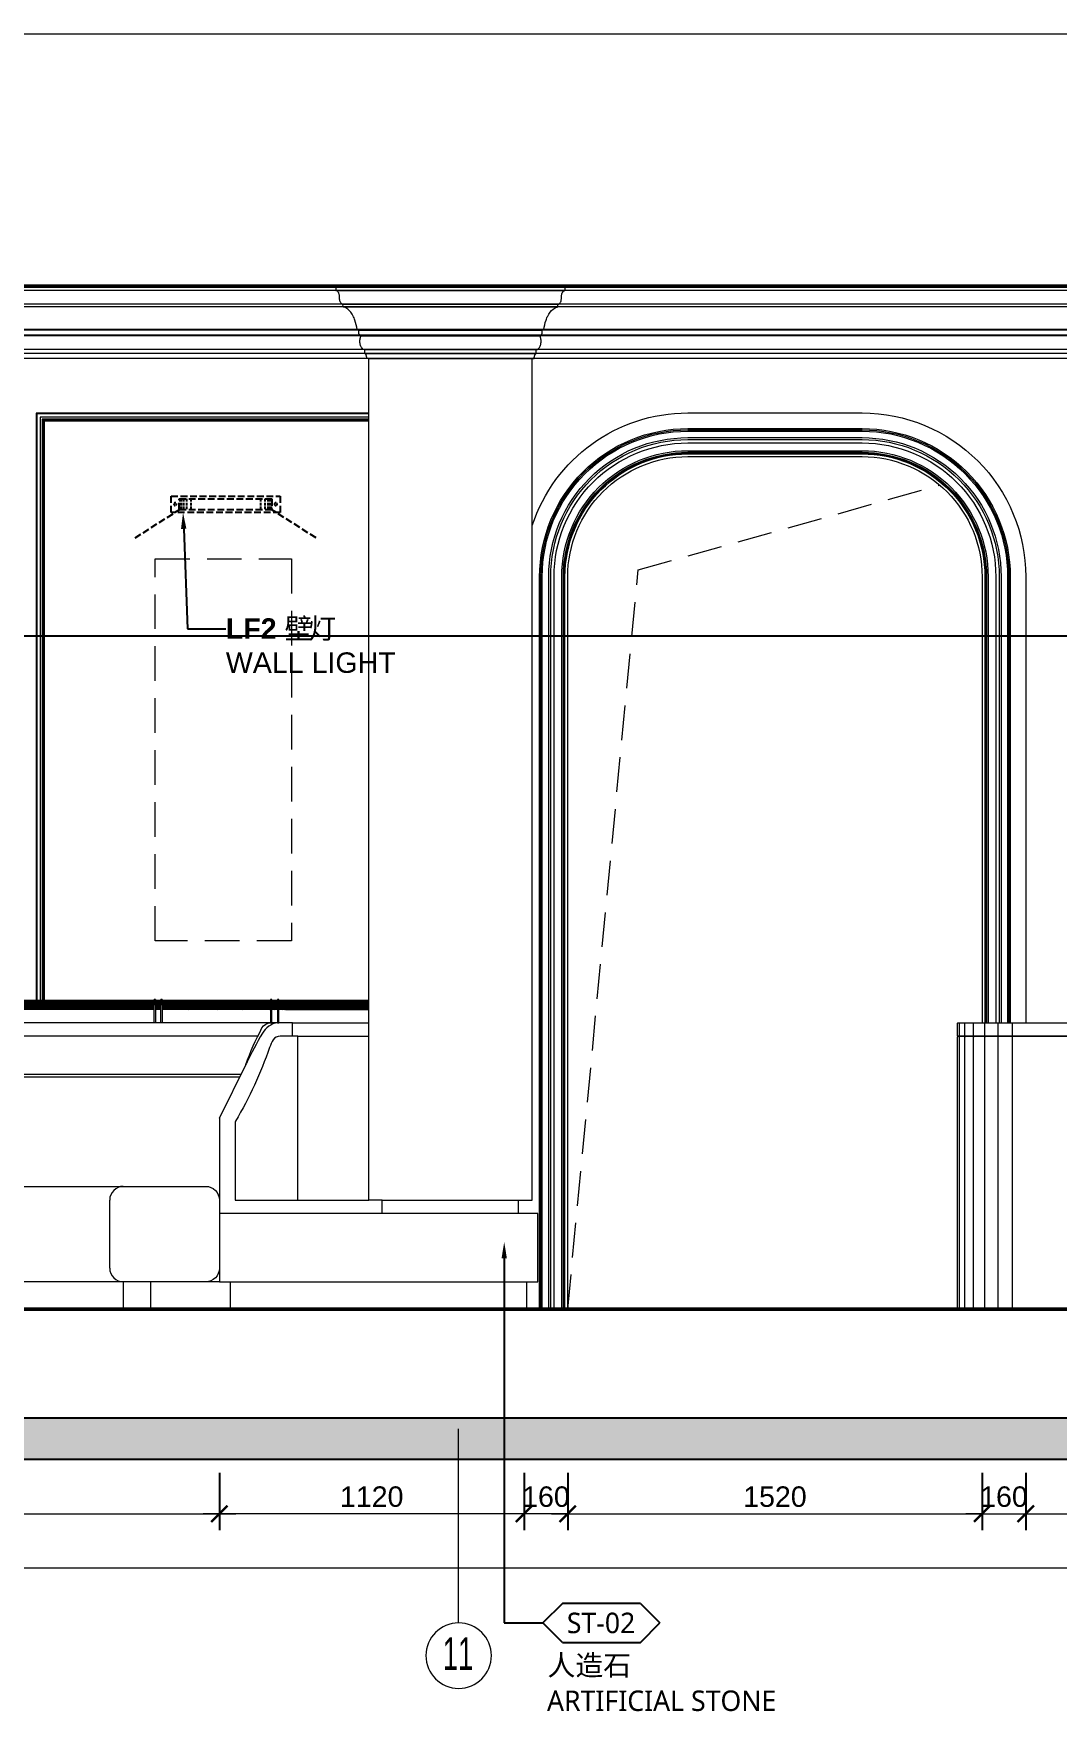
# Model space of a CAD drawing. Header units: millimetres. Extents: x 6321 to 120763, y -355 to 15211.
# Drawn here: x 112154 to 115909, y -225 to 5946 of the extents above; entities that cross this region are included whole.
import ezdxf
from ezdxf import colors
from ezdxf.entities.mleader import LeaderData, LeaderLine
from ezdxf.enums import TextEntityAlignment as Align
from ezdxf.math import Vec2, Vec3
from ezdxf.xclip import XClip

# ---------------------------------------------------------------- set-up
doc = ezdxf.new("R2010")
doc.units = ezdxf.units.MM
doc.header["$XCLIPFRAME"] = 0
doc.set_wipeout_variables(frame=1)
for name, pattern in [('_ACM-G-HIDDEN', [4.7625, 3.175, -1.5875]), ('DASH', [0.35, 0.25, -0.1]), ('DASHED', [19.05, 12.7, -6.35]), ('DOT', [6.35, 0, -6.35]), ('HIDDEN2', [0.1875, 0.125, -0.0625])]:
    doc.linetypes.add(name, pattern=pattern)
for name, color, linetype in [('0 @ 30 (1)', 7, 'Continuous'), ('I-PL-LIGHT', 1, 'HIDDEN2'), ('WALL', 7, 'Continuous'), ('WALL TYPE$0$G-ANNO-NOTE-CH', 7, 'Continuous')]:
    doc.layers.add(name, color=color, linetype=linetype)
for name, color, linetype, lineweight in [('_ACM-A-ANNO-DIMS', 2, 'Continuous', 13), ('_ACM-A-ANNO-DIMS @ 30 (2)', 2, 'Continuous', 13), ('_ACM-A-DETL-THIN', 2, 'Continuous', 9), ('_ACM-A-ELVE-HIDD', 1, '_ACM-G-HIDDEN', 13), ('_ACM-A-ELVE-THIK', 5, 'Continuous', 50)]:
    doc.layers.add(name, color=color, linetype=linetype, lineweight=lineweight)
doc.styles.add('_ACM-G-NOTES', font='arial.ttf')
doc.styles.add('Arial', font='ARIALUNI.ttf')
doc.styles.add('Arial_1', font='arial.ttf', dxfattribs={"height": 75})
doc.styles.add('WALL TYPE$0$Aecom Chinese', font='Microsoft YaHei.ttf')
doc.dimstyles.new('Aec-Arch-M-注释性', dxfattribs={"dimscale": 2, "dimtxt": 2.5, "dimasz": 2, "dimexe": 2, "dimexo": 2, "dimgap": 0.8, "dimtad": 1, "dimdec": 0, "dimrnd": 5, "dimzin": 3, "dimdsep": 46, "dimtxsty": 'Arial', "dimblk": 'WALL TYPE$0$_ArchTick', "dimcen": 2.5, "dimdle": 2, "dimclrd": 256, "dimclrt": 256, "dimazin": 2, "dimtfac": 0.75, "dimtdec": 0, "dimtix": 1, "dimtmove": 2, "dimatfit": 2, "dimfxl": 5, "dimfxlon": 1, "dimtolj": 1, "dimtzin": 0, "dimlwd": -1, "dimarcsym": 0})

# ---------------------------------------------------------------- blocks, each defined once
blk = doc.blocks.new('*U131')
at = {"layer": '_ACM-A-DETL-THIN'}
for points in [[(0, 3284.6), (1390, 3284.6), (1390, 460), (0, 460)], [(30, 3254.6), (1360, 3254.6), (1360, 490), (30, 490)]]:
    blk.add_lwpolyline(points, close=True, dxfattribs=at)
at = {"layer": '_ACM-A-DETL-THIN', "color": 8}
for points in [[(2.7, 3282), (1387.3, 3282), (1387.3, 462.7), (2.7, 462.7)], [(3.3, 3281.3), (1386.7, 3281.3), (1386.7, 463.3), (3.3, 463.3)], [(14.7, 3270), (1375.3, 3270), (1375.3, 474.7), (14.7, 474.7)], [(15.3, 3269.3), (1374.7, 3269.3), (1374.7, 475.3), (15.3, 475.3)], [(22.7, 3262), (1367.3, 3262), (1367.3, 482.7), (22.7, 482.7)], [(23.3, 3261.3), (1366.7, 3261.3), (1366.7, 483.3), (23.3, 483.3)], [(26.7, 3258), (1363.3, 3258), (1363.3, 486.7), (26.7, 486.7)]]:
    blk.add_lwpolyline(points, close=True, dxfattribs=at)
blk = doc.blocks.new('*U132')
h = blk.add_hatch(color=250)
h.dxf.hatch_style = 1
h.paths.add_polyline_path([(-17621.6, -50), (-17621.6, 100), (-37561.6, 100), (-37561.6, -50)])
blk.add_lwpolyline([(-17621.6, -50), (-17621.6, 100), (-37561.6, 100), (-37561.6, -50)], close=True)
blk = doc.blocks.new('K_1208064946')
at = {"layer": '_ACM-A-DETL-THIN'}
for points in [[(-32.5, 0), (39.5, 0)], [(39.5, -30), (-32.5, -30)]]:
    blk.add_lwpolyline(points, dxfattribs=at)
blk.add_arc((-32.5, -15), 15, 90, 270, dxfattribs=at)
blk.add_ellipse((39.5, -15), major_axis=(0, 15), ratio=0.535508, dxfattribs=at)
blk = doc.blocks.new('K_1208065106')
at = {"color": 250}
for p, q in [((3460, 0), (-3460, 0)), ((-3396, -15), (-3475, -15)), ((-3396, -15), (-3475, -15)), ((-3395.8, -11.1), (-3474.5, -11.1)), ((-3395.8, -18.9), (-3474.5, -18.9)), ((-3395, -7.5), (-3473, -7.5)), ((-3395, -22.5), (-3473, -22.5)), ((-3393.7, -4.4), (-3470.6, -4.4)), ((-3393.7, -25.6), (-3470.6, -25.6)), ((-3392, -2), (-3467.5, -2)), ((-3392, -28), (-3467.5, -28)), ((-3390.1, -0.5), (-3463.9, -0.5)), ((-3390.1, -29.5), (-3463.9, -29.5)), ((3460, -30), (-3460, -30)), ((3385.9, -0.5), (-3385.9, -0.5)), ((3385.9, -29.5), (-3385.9, -29.5)), ((3384, -2), (-3384, -2)), ((3384, -28), (-3384, -28)), ((3382.3, -4.4), (-3382.3, -4.4)), ((3382.3, -25.6), (-3382.3, -25.6)), ((3381, -7.5), (-3381, -7.5)), ((3381, -22.5), (-3381, -22.5)), ((3380.2, -11.1), (-3380.2, -11.1)), ((3380.2, -18.9), (-3380.2, -18.9)), ((3380, -15), (-3380, -15)), ((3380, -15), (-3380, -15)), ((3463.9, -0.5), (3390.1, -0.5)), ((3463.9, -29.5), (3390.1, -29.5)), ((3467.5, -2), (3392, -2)), ((3467.5, -28), (3392, -28)), ((3470.6, -4.4), (3393.7, -4.4)), ((3470.6, -25.6), (3393.7, -25.6)), ((3473, -7.5), (3395, -7.5)), ((3473, -22.5), (3395, -22.5)), ((3474.5, -11.1), (3395.8, -11.1)), ((3474.5, -18.9), (3395.8, -18.9)), ((3475, -15), (3396, -15)), ((3475, -15), (3396, -15))]:
    blk.add_line(p, q, dxfattribs=at)
blk = doc.blocks.new('*U137')
at = {"color": 250}
for p, q in [((0, 5), (0, 0)), ((5.2, 5), (5.2, 0)), ((10, 5), (10, 0)), ((14.1, 5), (14.1, 0)), ((17.3, 5), (17.3, 0)), ((19.3, 5), (19.3, 0)), ((20, 5), (20, 0))]:
    blk.add_line(p, q, dxfattribs=at)
blk = doc.blocks.new('K_1208061873')
at = {"color": 8, "linetype": 'DOT', "ltscale": 1000}
blk.add_wipeout([(-2.5, -40), (2.5, -40), (2.5, -125), (-2.5, -125)], dxfattribs=at)
blk.add_lwpolyline([(-2.5, -40), (2.5, -40), (2.5, -125), (-2.5, -125)], close=True)
at = {"layer": '_ACM-A-DETL-THIN', "xscale": -1, "rotation": 270}
blk.add_blockref('*U137', (-2.5, -60), dxfattribs=at)
blk = doc.blocks.new('K_1208061974')
blk.add_blockref('K_1208061873', (-2.5, 125))
blk.add_blockref('K_1208061873', (-27.5, 125))
blk = doc.blocks.new('海龙_1211083971')
at = {"layer": '_ACM-A-DETL-THIN'}
for points in [[(-633.9, 0), (-633.9, -16.2)], [(206.1, 0), (206.1, -16.2)], [(-607.9, -76.1), (-608.1, -66.9)], [(180.2, -76.1), (180.4, -66.9)], [(-548.3, -161.5), (-549.6, -159.2), (-556.1, -159.2)], [(120.6, -161.5), (121.9, -159.2), (128.3, -159.2)], [(-527.6, -246.9), (-527.6, -233.1)], [(99.8, -246.9), (99.8, -233.1)], [(-463.9, -3400), (-463.9, -3350), (-513.9, -3350), (-513.9, -265.4), (-521.1, -265.4)], [(86.1, -265.4), (-513.9, -265.4)], [(36.1, -3400), (36.1, -3350), (86.1, -3350), (86.1, -265.4), (93.3, -265.4)], [(-493.9, -3750), (-493.9, -3650), (-533.9, -3650), (-533.9, -3400), (633.9, -3400), (633.9, -3650), (593.9, -3650), (593.9, -3750)]]:
    blk.add_lwpolyline(points, dxfattribs=at)
at = {"layer": '_ACM-A-DETL-THIN', "color": 8}
for points in [[(206.1, -16.2), (-633.9, -16.2)], [(180.4, -66.9), (-608.1, -66.9)], [(180.2, -76.1), (-607.9, -76.1)], [(121.9, -159.2), (-549.6, -159.2)], [(120.6, -161.5), (-548.3, -161.5)], [(115.4, -180), (-543.1, -180)], [(114.1, -182.3), (-541.8, -182.3)], [(99.8, -233.1), (-527.6, -233.1)], [(99.8, -246.9), (-527.6, -246.9)], [(36.1, -3350), (-463.9, -3350)], [(593.9, -3650), (-493.9, -3650)]]:
    blk.add_lwpolyline(points, dxfattribs=at)
at = {"layer": '_ACM-A-DETL-THIN'}
for points in [[(-541.8, -182.3), (-543.1, -180, 3.820271)], [(114.1, -182.3), (115.4, -180, -3.820271)]]:
    blk.add_lwpolyline(points, format="xyb", dxfattribs=at)
for points in [[(-620.7, -43.8), (-620.7, -42), (-620.7, -40.1), (-621.1, -34.7), (-621.8, -31.2), (-622.7, -27.9), (-623.9, -24.9), (-625.4, -22.3), (-627.9, -19.1), (-629.8, -17.6), (-631.8, -16.6), (-632.8, -16.3), (-633.9, -16.2)], [(-608.1, -66.9), (-609.1, -66.8), (-611.1, -66.2), (-613.8, -64.3), (-615.9, -61.8), (-618.3, -57.3), (-620.1, -50.9), (-620.6, -47.4), (-620.7, -43.8)], [(180.4, -66.9), (181.4, -66.8), (183.3, -66.2), (186, -64.3), (188.1, -61.8), (190.6, -57.3), (192.4, -50.9), (192.8, -47.4), (193, -43.8)], [(193, -43.8), (192.9, -42), (192.9, -40.1), (193.4, -34.7), (194, -31.2), (195, -27.9), (196.2, -24.9), (197.7, -22.3), (200.2, -19.1), (202.1, -17.6), (204.1, -16.6), (205.1, -16.3), (206.1, -16.2)], [(-556.1, -159.2), (-564.3, -124.6), (-570.9, -109.8), (-590.9, -84.5), (-597.6, -80.1), (-607.9, -76.1)], [(128.3, -159.2), (136.6, -124.6), (143.2, -109.8), (163.2, -84.5), (169.8, -80.1), (180.2, -76.1)], [(-543.1, -180), (-543.9, -180.2), (-544.6, -180.2), (-545.3, -180), (-546, -179.7), (-546.7, -179.2), (-547.4, -178.6), (-548.6, -176.9), (-549.5, -174.8), (-550, -172.4), (-550.3, -169.8), (-550.1, -167.2), (-549.9, -165.9), (-549.3, -163.5), (-548.3, -161.5)], [(-527.6, -233.1), (-529.5, -233.1), (-531.4, -232.8), (-535.2, -231), (-538.6, -227.8), (-540.1, -225.7), (-542.8, -220.6), (-543.8, -217.7), (-544.7, -214.6), (-545.3, -211.4), (-545.8, -208.1), (-546, -204.6), (-545.9, -197.7), (-545.5, -194.3), (-544.8, -191.1), (-544, -188), (-543, -185), (-541.8, -182.3)], [(99.8, -233.1), (101.8, -233.1), (103.7, -232.8), (107.4, -231), (110.8, -227.8), (112.4, -225.7), (115, -220.6), (116.1, -217.7), (116.9, -214.6), (117.6, -211.4), (118.1, -208.1), (118.3, -204.6), (118.1, -197.7), (117.7, -194.3), (117.1, -191.1), (116.3, -188), (115.3, -185), (114.1, -182.3)], [(115.4, -180), (116.1, -180.2), (116.9, -180.2), (117.6, -180), (118.3, -179.7), (119, -179.2), (119.7, -178.6), (120.8, -176.9), (121.7, -174.8), (122.3, -172.4), (122.5, -169.8), (122.4, -167.2), (122.2, -165.9), (121.5, -163.5), (120.6, -161.5)], [(-521.1, -265.4), (-521.7, -258.8), (-522.3, -255.9), (-523.5, -252.7), (-525.5, -249.2), (-527.6, -246.9)], [(93.3, -265.4), (93.9, -258.8), (94.6, -255.9), (95.8, -252.7), (97.7, -249.2), (99.8, -246.9)]]:
    blk.add_spline(points, degree=3, dxfattribs=at)
blk = doc.blocks.new('海龙_1211084433')
at = {"color": 250}
for p, q in [((3402.5, -2622), (3700, -2622)), ((3402.5, -2648), (3700, -2648)), ((3405.6, -2624.4), (3700, -2624.4)), ((3405.6, -2645.6), (3700, -2645.6)), ((3408, -2627.5), (3700, -2627.5)), ((3408, -2642.5), (3700, -2642.5)), ((3409.5, -2631.1), (3700, -2631.1)), ((3409.5, -2638.9), (3700, -2638.9)), ((3410, -2635), (3700, -2635)), ((3410, -2635), (3700, -2635))]:
    blk.add_line(p, q, dxfattribs=at)
at = {"color": 8}
for points in [[(-3323, -2620), (3323, -2620)], [(3323, -2650), (-3323, -2650)]]:
    blk.add_lwpolyline(points, dxfattribs=at)
at = {"color": 250}
for centre in [(3038.9, -2635), (3145, -2635), (3145, -2635), (3236.1, -2635), (3236.1, -2635)]:
    blk.add_arc(centre, 15, 270, 90, dxfattribs=at)
at = {"color": 8}
for centre in [(3335.8, -2635), (3335.8, -2635), (3355, -2635), (3355, -2635), (3371.6, -2635), (3371.6, -2635), (3384.3, -2635), (3384.3, -2635), (3392.3, -2635), (3392.3, -2635)]:
    blk.add_arc(centre, 15, 270, 90, dxfattribs=at)
at = {"layer": '_ACM-A-DETL-THIN', "color": 8}
blk.add_line((2750, -3600), (2750, -3350), dxfattribs=at)
for points in [[(3420, -2700), (3700, -2700)], [(3293, -2750), (-3293, -2750)], [(3440, -2750), (3700, -2750)], [(3231.5, -2890.3), (-3231.5, -2890.3)], [(3226.6, -2900.3), (-3226.6, -2900.3)], [(3440, -3350), (3700, -3350)], [(2800, -3650), (2800, -3750)], [(2900, -3650), (2900, -3750)]]:
    blk.add_lwpolyline(points, dxfattribs=at)
at = {"layer": '_ACM-A-DETL-THIN'}
blk.add_lwpolyline([(3440, -3350), (3440, -2750), (3374.8, -2750, 0.248711), (3350.1, -2762.4, 0.04893), (3336.6, -2791.5, -0.048269), (3211.9, -3060.7, 0.116267), (3210.5, -3066.7), (3210.5, -3350)], format="xyb", close=True, dxfattribs=at)
blk.add_lwpolyline([(3249.8, -2853.5, -0.037063), (3308.6, -2719.4)], format="xyb", dxfattribs=at)
for points in [[(3152.3, -3050), (3251.8, -2849.5)], [(3152.3, -3050), (3152.3, -3400)], [(3152.3, -3650), (-3152.3, -3650)]]:
    blk.add_lwpolyline(points, dxfattribs=at)
at = {"layer": '_ACM-A-DETL-THIN', "color": 8}
blk.add_lwpolyline([(3102.3, -3650), (1500, -3650, -0.414214), (1450, -3600), (1450, -3350, -0.414214), (1500, -3300), (3102.3, -3300, -0.414214), (3152.3, -3350), (3152.3, -3600, -0.414214)], format="xyb", close=True, dxfattribs=at)
for centre, start, end in [((2800, -3350), 90, 180), ((2800, -3600), 180, 270)]:
    blk.add_arc(centre, 50, start, end, dxfattribs=at)
at = {"xscale": -1}
for name, p in [('海龙_1211083971', (3786.1, 0)), ('K_1208064946', (3362.5, -2620)), ('K_1208064946', (3362.5, -2620))]:
    blk.add_blockref(name, p, dxfattribs=at)
blk.add_blockref('K_1208065106', (65, -2620))
at = {"layer": '_ACM-A-DETL-THIN'}
blk.add_blockref('K_1208061974', (2942.9, -2700), dxfattribs=at)
for points in [[(2942.9, -2620), (2942.9, -2650)], [(3340.3, -2700), (-3340.3, -2700)]]:
    blk.add_lwpolyline(points, dxfattribs=at)
at = {"layer": '_ACM-A-DETL-THIN', "xscale": -1}
blk.add_blockref('K_1208061974', (3340.3, -2700), dxfattribs=at)
at = {"color": 8}
for p, q in [((3700, -2620), (3395, -2620)), ((3395, -2650), (3700, -2650))]:
    blk.add_line(p, q, dxfattribs=at)
at = {"color": 250}
for p, q in [((3398.9, -2620.5), (3700, -2620.5)), ((3398.9, -2649.5), (3700, -2649.5))]:
    blk.add_line(p, q, dxfattribs=at)
at = {"layer": '_ACM-A-DETL-THIN'}
for points in [[(3365.8, -2700, 0.225725), (3310.1, -2738.8, 0.02601), (3251.8, -2849.5, -245.414715)], [(3308.6, -2719.4, -0.235745), (3340.3, -2700, -0.465448)]]:
    blk.add_lwpolyline(points, format="xyb", dxfattribs=at)
blk.add_lwpolyline([(3420, -2750), (3420, -2700), (3340.3, -2700)], dxfattribs=at)
blk = doc.blocks.new('海龙工具_镜前灯')
at = {"color": 8, "linetype": 'DASH', "ltscale": 40}
for p, q in [((-167, 143.5), (-167, 103.5)), ((-162.2, 143.5), (-162.2, 103.5)), ((-154.5, 143.5), (-154.5, 103.5)), ((-143.4, 143.5), (-143.4, 103.5)), ((-127.5, 143.5), (-127.5, 103.5)), ((127.8, 143.5), (127.8, 103.5)), ((143.8, 143.5), (143.8, 103.5)), ((154.9, 143.5), (154.9, 103.5)), ((162.6, 143.5), (162.6, 103.5)), ((167.4, 143.5), (167.4, 103.5))]:
    blk.add_line(p, q, dxfattribs=at)
at = {"color": 8, "linetype": 'DASH', "ltscale": 100}
for p, q in [((-331.6, 0.4), (-169.8, 103.5)), ((332, 0.4), (170.2, 103.5))]:
    blk.add_line(p, q, dxfattribs=at)
at = {"linetype": 'DASH', "ltscale": 100}
blk.add_lwpolyline([(-199.8, 93.5), (200.2, 93.5), (200.2, 153.5), (-199.8, 153.5)], close=True, dxfattribs=at)
at = {"color": 8, "linetype": 'DASH', "ltscale": 100}
blk.add_lwpolyline([(-169.8, 103.5), (170.2, 103.5), (170.2, 143.5), (-169.8, 143.5)], close=True, dxfattribs=at)
at = {"color": 8, "linetype": 'DASH', "ltscale": 31.415927}
for centre in [(-184.2, 123.9), (184.6, 123.9)]:
    blk.add_circle(centre, 5, dxfattribs=at)
blk = doc.blocks.new('WALL TYPE$0$_ArchTick')
at = {"color": 0, "linetype": 'ByBlock', "const_width": 0.15}
blk.add_lwpolyline([(-0.5, -0.5), (0.5, 0.5)], dxfattribs=at)
blk = doc.blocks.new('*D255')
at = {"layer": '_ACM-A-ANNO-DIMS', "color": 0, "lineweight": -2, "transparency": 16777216}
for p, q in [((106530.9, 670.7), (106530.9, 460.7)), ((112835.5, 670.7), (112835.5, 460.7))]:
    blk.add_line(p, q, dxfattribs=at)
at = {"layer": '_ACM-A-ANNO-DIMS', "transparency": 16777216}
blk.add_line((106470.9, 520.7), (112895.5, 520.7), dxfattribs=at)
at = {"layer": 'Defpoints', "color": 0, "transparency": 16777216}
for p in [(106530.9, 1530.7), (112835.5, 1530.7), (112835.5, 520.7)]:
    blk.add_point(p, dxfattribs=at)
at = {"layer": '_ACM-A-ANNO-DIMS', "transparency": 16777216, "xscale": 60, "yscale": 60, "zscale": 60, "rotation": 180}
blk.add_blockref('WALL TYPE$0$_ArchTick', (106530.9, 520.7), dxfattribs=at)
at = {"layer": '_ACM-A-ANNO-DIMS', "transparency": 16777216, "xscale": 60, "yscale": 60, "zscale": 60}
blk.add_blockref('WALL TYPE$0$_ArchTick', (112835.5, 520.7), dxfattribs=at)
at = {"layer": '_ACM-A-ANNO-DIMS', "transparency": 16777216, "insert": (109683.2, 583), "char_height": 75, "attachment_point": 5, "style": 'Arial'}
blk.add_mtext('\\A1;6305', dxfattribs=at)
blk = doc.blocks.new('*D256')
at = {"layer": '_ACM-A-ANNO-DIMS', "color": 0, "lineweight": -2, "transparency": 16777216}
for p, q in [((115633.2, 670.7), (115633.2, 460.7)), ((115793.2, 670.7), (115793.2, 460.7))]:
    blk.add_line(p, q, dxfattribs=at)
at = {"layer": '_ACM-A-ANNO-DIMS', "transparency": 16777216}
for p, q in [((115633.2, 520.7), (115573.2, 520.7)), ((115633.2, 520.7), (115793.2, 520.7)), ((115793.2, 520.7), (115853.2, 520.7))]:
    blk.add_line(p, q, dxfattribs=at)
at = {"layer": 'Defpoints', "color": 0, "transparency": 16777216}
for p in [(115633.2, 1530.7), (115793.2, 1530.7), (115793.2, 520.7)]:
    blk.add_point(p, dxfattribs=at)
at = {"layer": '_ACM-A-ANNO-DIMS', "transparency": 16777216, "xscale": 60, "yscale": 60, "zscale": 60}
blk.add_blockref('WALL TYPE$0$_ArchTick', (115633.2, 520.7), dxfattribs=at)
at = {"layer": '_ACM-A-ANNO-DIMS', "transparency": 16777216, "xscale": 60, "yscale": 60, "zscale": 60, "rotation": 180}
blk.add_blockref('WALL TYPE$0$_ArchTick', (115793.2, 520.7), dxfattribs=at)
at = {"layer": '_ACM-A-ANNO-DIMS', "transparency": 16777216, "insert": (115713.2, 583), "char_height": 75, "attachment_point": 5, "style": 'Arial'}
blk.add_mtext('\\A1;160', dxfattribs=at)
blk = doc.blocks.new('*D257')
at = {"layer": '_ACM-A-ANNO-DIMS', "color": 0, "lineweight": -2, "transparency": 16777216}
for p, q in [((114113.2, 670.7), (114113.2, 460.7)), ((115633.2, 670.7), (115633.2, 460.7))]:
    blk.add_line(p, q, dxfattribs=at)
at = {"layer": '_ACM-A-ANNO-DIMS', "transparency": 16777216}
blk.add_line((114053.2, 520.7), (115693.2, 520.7), dxfattribs=at)
at = {"layer": 'Defpoints', "color": 0, "transparency": 16777216}
for p in [(114113.2, 1530.7), (115633.2, 1530.7), (115633.2, 520.7)]:
    blk.add_point(p, dxfattribs=at)
at = {"layer": '_ACM-A-ANNO-DIMS', "transparency": 16777216, "xscale": 60, "yscale": 60, "zscale": 60, "rotation": 180}
blk.add_blockref('WALL TYPE$0$_ArchTick', (114113.2, 520.7), dxfattribs=at)
at = {"layer": '_ACM-A-ANNO-DIMS', "transparency": 16777216, "xscale": 60, "yscale": 60, "zscale": 60}
blk.add_blockref('WALL TYPE$0$_ArchTick', (115633.2, 520.7), dxfattribs=at)
at = {"layer": '_ACM-A-ANNO-DIMS', "transparency": 16777216, "insert": (114873.2, 583), "char_height": 75, "attachment_point": 5, "style": 'Arial'}
blk.add_mtext('\\A1;1520', dxfattribs=at)
blk = doc.blocks.new('*D258')
at = {"layer": '_ACM-A-ANNO-DIMS', "color": 0, "lineweight": -2, "transparency": 16777216}
for p, q in [((113953.2, 670.7), (113953.2, 460.7)), ((114113.2, 670.7), (114113.2, 460.7))]:
    blk.add_line(p, q, dxfattribs=at)
at = {"layer": '_ACM-A-ANNO-DIMS', "transparency": 16777216}
for p, q in [((113953.2, 520.7), (113893.2, 520.7)), ((114113.2, 520.7), (113953.2, 520.7)), ((114113.2, 520.7), (114173.2, 520.7))]:
    blk.add_line(p, q, dxfattribs=at)
at = {"layer": 'Defpoints', "color": 0, "transparency": 16777216}
for p in [(113953.2, 1530.7), (114113.2, 1530.7), (113953.2, 520.7)]:
    blk.add_point(p, dxfattribs=at)
at = {"layer": '_ACM-A-ANNO-DIMS', "transparency": 16777216, "xscale": 60, "yscale": 60, "zscale": 60}
blk.add_blockref('WALL TYPE$0$_ArchTick', (113953.2, 520.7), dxfattribs=at)
at = {"layer": '_ACM-A-ANNO-DIMS', "transparency": 16777216, "xscale": 60, "yscale": 60, "zscale": 60, "rotation": 180}
blk.add_blockref('WALL TYPE$0$_ArchTick', (114113.2, 520.7), dxfattribs=at)
at = {"layer": '_ACM-A-ANNO-DIMS', "transparency": 16777216, "insert": (114033.2, 583), "char_height": 75, "attachment_point": 5, "style": 'Arial'}
blk.add_mtext('\\A1;160', dxfattribs=at)
blk = doc.blocks.new('*D259')
at = {"layer": '_ACM-A-ANNO-DIMS', "color": 0, "lineweight": -2, "transparency": 16777216}
for p, q in [((112835.5, 670.7), (112835.5, 460.7)), ((113953.2, 670.7), (113953.2, 460.7))]:
    blk.add_line(p, q, dxfattribs=at)
at = {"layer": '_ACM-A-ANNO-DIMS', "transparency": 16777216}
blk.add_line((114013.2, 520.7), (112775.5, 520.7), dxfattribs=at)
at = {"layer": 'Defpoints', "color": 0, "transparency": 16777216}
for p in [(112835.5, 1530.7), (113953.2, 1530.7), (112835.5, 520.7)]:
    blk.add_point(p, dxfattribs=at)
at = {"layer": '_ACM-A-ANNO-DIMS', "transparency": 16777216, "xscale": 60, "yscale": 60, "zscale": 60, "rotation": 180}
blk.add_blockref('WALL TYPE$0$_ArchTick', (112835.5, 520.7), dxfattribs=at)
at = {"layer": '_ACM-A-ANNO-DIMS', "transparency": 16777216, "xscale": 60, "yscale": 60, "zscale": 60}
blk.add_blockref('WALL TYPE$0$_ArchTick', (113953.2, 520.7), dxfattribs=at)
at = {"layer": '_ACM-A-ANNO-DIMS', "transparency": 16777216, "insert": (113394.3, 583), "char_height": 75, "attachment_point": 5, "style": 'Arial'}
blk.add_mtext('\\A1;1120', dxfattribs=at)
blk = doc.blocks.new('*D260')
at = {"layer": '_ACM-A-ANNO-DIMS', "color": 0, "lineweight": -2, "transparency": 16777216}
for p, q in [((115793.2, 670.7), (115793.2, 460.7)), ((116593.2, 670.7), (116593.2, 460.7))]:
    blk.add_line(p, q, dxfattribs=at)
at = {"layer": '_ACM-A-ANNO-DIMS', "transparency": 16777216}
blk.add_line((115733.2, 520.7), (116653.2, 520.7), dxfattribs=at)
at = {"layer": 'Defpoints', "color": 0, "transparency": 16777216}
for p in [(115793.2, 1530.7), (116593.2, 1530.7), (116593.2, 520.7)]:
    blk.add_point(p, dxfattribs=at)
at = {"layer": '_ACM-A-ANNO-DIMS', "transparency": 16777216, "xscale": 60, "yscale": 60, "zscale": 60, "rotation": 180}
blk.add_blockref('WALL TYPE$0$_ArchTick', (115793.2, 520.7), dxfattribs=at)
at = {"layer": '_ACM-A-ANNO-DIMS', "transparency": 16777216, "xscale": 60, "yscale": 60, "zscale": 60}
blk.add_blockref('WALL TYPE$0$_ArchTick', (116593.2, 520.7), dxfattribs=at)
at = {"layer": '_ACM-A-ANNO-DIMS', "transparency": 16777216, "insert": (116193.2, 583), "char_height": 75, "attachment_point": 5, "style": 'Arial'}
blk.add_mtext('\\A1;800', dxfattribs=at)
blk = doc.blocks.new('*D264')
at = {"layer": '_ACM-A-ANNO-DIMS', "color": 0, "lineweight": -2, "transparency": 16777216}
for p, q in [((101013.2, 470.7), (101013.2, 260.7)), ((120163.2, 470.7), (120163.2, 260.7))]:
    blk.add_line(p, q, dxfattribs=at)
at = {"layer": '_ACM-A-ANNO-DIMS', "transparency": 16777216}
blk.add_line((120223.2, 320.7), (100953.2, 320.7), dxfattribs=at)
at = {"layer": 'Defpoints', "color": 0, "transparency": 16777216}
for p in [(101013.2, 1530.7), (120163.2, 1530.7), (101013.2, 320.7)]:
    blk.add_point(p, dxfattribs=at)
at = {"layer": '_ACM-A-ANNO-DIMS', "transparency": 16777216, "xscale": 60, "yscale": 60, "zscale": 60, "rotation": 180}
blk.add_blockref('WALL TYPE$0$_ArchTick', (101013.2, 320.7), dxfattribs=at)
at = {"layer": '_ACM-A-ANNO-DIMS', "transparency": 16777216, "xscale": 60, "yscale": 60, "zscale": 60}
blk.add_blockref('WALL TYPE$0$_ArchTick', (120163.2, 320.7), dxfattribs=at)
at = {"layer": '_ACM-A-ANNO-DIMS', "transparency": 16777216, "insert": (110588.2, 383), "char_height": 75, "attachment_point": 5, "style": 'Arial'}
blk.add_mtext('\\A1;19150', dxfattribs=at)
blk = doc.blocks.new('*U92')
for points in [[(0, 4), (0, 10), (0, 18), (0, 26), (0, 27.72)], [(0, 4), (0, 10)]]:
    blk.add_lwpolyline(points)
blk.add_circle((0, 0), 4)
at = {"style": '_ACM-G-NOTES'}
blk.add_attdef('A', text='', height=4, dxfattribs=at).set_placement((-1.79, -1.75), (1.94, -1.75), align=Align.FIT)
blk = doc.blocks.new('*U129')
blk.add_line((0.65, 0), (103.7, 0))
blk = doc.blocks.new('WHA12202707')
at = {"transparency": 16777216}
for p, q in [((2.38, 2.38), (0, 0)), ((11.91, 2.38), (2.38, 2.38)), ((11.91, 2.38), (14.29, 0)), ((2.38, -2.38), (0, 0)), ((11.91, -2.38), (14.29, 0)), ((2.38, -2.38), (11.91, -2.38))]:
    blk.add_line(p, q, dxfattribs=at)
at = {"transparency": 16777216, "style": 'WALL TYPE$0$Aecom Chinese'}
blk.add_attdef('英文2', (0.49, -14.58), '', height=2.5, dxfattribs=at)
at = {"layer": 'WALL TYPE$0$G-ANNO-NOTE-CH', "transparency": 16777216, "style": 'WALL TYPE$0$Aecom Chinese'}
blk.add_attdef('编号', text='', height=2.5, dxfattribs=at).set_placement((7.1, 0), align=Align.MIDDLE)
for tag, p in [('中文', (0.54, -5.18)), ('英文', (0.49, -9.51))]:
    blk.add_attdef(tag, text='', height=2.5, dxfattribs=at).set_placement(p, align=Align.MIDDLE_LEFT)

msp = doc.modelspace()

# ---------------------------------------------------------------- linework, layer by layer
at = {"layer": '_ACM-A-DETL-THIN', "color": 8}
for points in [[(118123.2, 5004.6), (101333.2, 5004.6)], [(118149.1, 4944.6), (101307.3, 4944.6)], [(118148.9, 4953.8), (101307.5, 4953.8)], [(118215.2, 4838.4), (101241.1, 4838.4)], [(118211.7, 4840.7), (101242.4, 4840.7)], [(118208.8, 4859.2), (101247.6, 4859.2)], [(118201, 4861.5), (101248.9, 4861.5)], [(118226.9, 4787.7), (101226.9, 4787.7)], [(118229.5, 4773.8), (101226.9, 4773.8)], [(115743.2, 2320.7), (115743.2, 1270.7)]]:
    msp.add_lwpolyline(points, dxfattribs=at)
at = {"layer": '_ACM-A-DETL-THIN'}
msp.add_lwpolyline([(118236, 4755.4), (101213.2, 4755.4)], dxfattribs=at)
at = {"layer": '_ACM-A-DETL-THIN', "color": 8}
for points in [[(114010.2, 1270.7), (114010.2, 3955.4, -0.414214), (114553.2, 4498.4), (115193.2, 4498.4, -0.414214), (115736.2, 3955.4), (115736.2, 2320.7)], [(114015, 1270.7), (114015, 3955.4, -0.414214), (114553.2, 4493.6), (115193.2, 4493.6, -0.414214), (115731.4, 3955.4), (115731.4, 2320.7)], [(114019.7, 1270.7), (114019.7, 3955.4, -0.414214), (114553.2, 4488.8), (115193.2, 4488.8, -0.414214), (115726.7, 3955.4), (115726.7, 2320.7)], [(114043.6, 1270.7), (114043.6, 3955.4, -0.414214), (114553.2, 4465), (115193.2, 4465, -0.414214), (115702.8, 3955.4), (115702.8, 2320.7)], [(114050.7, 1270.7), (114050.7, 3955.4, -0.414214), (114553.2, 4457.8), (115193.2, 4457.8, -0.414214), (115695.7, 3955.4), (115695.7, 2320.7)], [(114063, 1270.7), (114063, 3955.4, -0.414214), (114553.2, 4445.5), (115193.2, 4445.5, -0.414214), (115683.3, 3955.4), (115683.3, 2320.7)], [(114091.3, 1270.7), (114091.3, 3955.4, -0.414214), (114553.2, 4417.3), (115193.2, 4417.3, -0.414214), (115655.1, 3955.4), (115655.1, 2320.7)], [(114097.2, 1270.7), (114097.2, 3955.4, -0.414214), (114553.2, 4411.3), (115193.2, 4411.3, -0.414214), (115649.2, 3955.4), (115649.2, 2320.7)], [(114099.6, 1270.7), (114099.6, 3955.4, -0.414214), (114553.2, 4408.9), (115193.2, 4408.9, -0.414214), (115646.8, 3955.4), (115646.8, 2320.7)], [(114103.2, 1270.7), (114103.2, 3955.4, -0.414214), (114553.2, 4405.4), (115193.2, 4405.4, -0.414214), (115643.2, 3955.4), (115643.2, 2320.7)], [(115550, 1270.7), (115550, 2267.7, -0.414214), (115553, 2270.7, -0.414214), (115550, 2273.7), (115550, 2317.7, -0.414214), (115553, 2320.7)], [(115570, 1270.7), (115570, 2267.7, -0.414214), (115573, 2270.7, -0.414214), (115570, 2273.7), (115570, 2317.7, -0.414214), (115573, 2320.7)], [(115601.8, 1270.7), (115601.8, 2267.7, -0.414214), (115604.8, 2270.7, -0.414214), (115601.8, 2273.7), (115601.8, 2317.7, -0.414214), (115604.8, 2320.7)], [(115643.2, 1270.7), (115643.2, 2267.7, -0.414214), (115646.2, 2270.7, -0.414214), (115643.2, 2273.7), (115643.2, 2317.7, -0.414214), (115646.2, 2320.7)], [(115691.4, 1270.7), (115691.4, 2267.7, -0.414214), (115694.4, 2270.7, -0.414214), (115691.4, 2273.7), (115691.4, 2317.7, -0.414214), (115694.4, 2320.7)]]:
    msp.add_lwpolyline(points, format="xyb", dxfattribs=at)
at = {"layer": '_ACM-A-DETL-THIN'}
msp.add_lwpolyline([(114113.2, 1270.7), (114113.2, 3955.4, -0.414214), (114553.2, 4395.4), (115193.2, 4395.4, -0.414214), (115633.2, 3955.4), (115633.2, 2320.7)], format="xyb", dxfattribs=at)
for points in [[(116590.2, 2270.7), (115546.2, 2270.7, -0.414214), (115543.2, 2273.7), (115543.2, 2317.7, -0.414214), (115546.2, 2320.7), (116590.2, 2320.7, -0.414214), (116593.2, 2317.7), (116593.2, 2273.7, -0.414214)], [(116593.2, 1270.7), (115543.2, 1270.7), (115543.2, 2267.7, -0.414214), (115546.2, 2270.7), (116590.2, 2270.7, -0.414214), (116593.2, 2267.7)]]:
    msp.add_lwpolyline(points, format="xyb", close=True, dxfattribs=at)
at = {"layer": '_ACM-A-ELVE-HIDD', "ltscale": 40}
msp.add_lwpolyline([(114113.2, 1270.7), (114371.4, 3980.1), (115477.7, 4291)], dxfattribs=at)
at = {"layer": '_ACM-A-ELVE-THIK'}
msp.add_line((120163.2, 1270.7), (100963.2, 1270.7), dxfattribs=at)
msp.add_lwpolyline([(118433.2, 5020.7), (100963.2, 5020.7)], dxfattribs=at)

# ---------------------------------------------------------------- block references
at = {"layer": '_ACM-A-ANNO-DIMS', "linetype": 'Continuous', "ltscale": 2, "xscale": 100, "yscale": 100, "zscale": 100}
msp.add_blockref('*U129', (110393.2, 5945.7), dxfattribs=at)
at = {"layer": '_ACM-A-ANNO-DIMS', "linetype": 'Continuous', "ltscale": 2}
ref = msp.add_blockref('*U92', (113713.2, 0.7), dxfattribs=dict(at, xscale=-30, yscale=30, zscale=30))
ref.add_attrib('A', '11', dxfattribs={"layer": '0', "height": 120, "style": '_ACM-G-NOTES', "width": 0.600966}).set_placement((113655, -51.7), (113767, -51.7), align=Align.FIT)
at = {"layer": '_ACM-A-DETL-THIN'}
ref = msp.add_blockref('*U131', (113553.2, 1270.7), dxfattribs=dict(at, xscale=-1))
XClip(ref).set_block_clipping_path([(170.0000000005, 1130), (1486.2340511405, 3331.5699477337)])
at = {"layer": 'WALL'}
msp.add_blockref('*U132', (137984.8, 770.7), dxfattribs=at)

# ---------------------------------------------------------------- dimensions: what is measured, and where the dimension line sits
at = {"layer": '_ACM-A-ANNO-DIMS @ 30 (2)'}
for base, p1, p2, picture, middle in [((115793.2, 520.7), (115633.2, 1530.7), (115793.2, 1530.7), '*D256', (115713.2, 583)), ((116593.2, 520.7), (115793.2, 1530.7), (116593.2, 1530.7), '*D260', (116193.2, 583))]:
    dim = msp.add_linear_dim(base=base, p1=p1, p2=p2, angle=180, dimstyle='Aec-Arch-M-注释性', override={"dimscale": 30, "dimzin": 8, "dimtix": 1, "dimtofl": 1, "dimtmove": 2, "dimatfit": 2}, dxfattribs=at)
    dim.commit()
    dim.dimension.update_dxf_attribs({"geometry": picture, "text_midpoint": middle})

# ---------------------------------------------------------------- next in the draw order: block references
msp.add_blockref('海龙_1211084433', (109683.2, 5020.7))

# ---------------------------------------------------------------- next in the draw order: linework, layer by layer
msp.add_xline((51096.6, 3738.8), (1, 0))
at = {"layer": '_ACM-A-DETL-THIN'}
msp.add_lwpolyline([(113983.2, 4142.7, -0.32398), (114553.2, 4555.4), (115193.2, 4555.4, -0.414214), (115793.2, 3955.4), (115793.2, 2320.7)], format="xyb", dxfattribs=at)
at = {"layer": '_ACM-A-DETL-THIN', "color": 8, "linetype": 'DASHED', "ltscale": 10}
msp.add_lwpolyline([(113099.7, 2620.7), (112599.7, 2620.7), (112599.7, 4020.7), (113099.7, 4020.7)], close=True, dxfattribs=at)

# ---------------------------------------------------------------- next in the draw order: block references
at = {"layer": 'I-PL-LIGHT', "linetype": 'DASHED', "ltscale": 10, "xscale": -1}
msp.add_blockref('海龙工具_镜前灯', (112858.4, 4097.2), dxfattribs=at)

# ---------------------------------------------------------------- next in the draw order: dimensions: what is measured, and where the dimension line sits
at = {"layer": '_ACM-A-ANNO-DIMS @ 30 (2)'}
for base, p1, p2, picture, middle in [((101013.2, 320.7), (120163.2, 1530.7), (101013.2, 1530.7), '*D264', (110588.2, 383)), ((112835.5, 520.7), (113953.2, 1530.7), (112835.5, 1530.7), '*D259', (113394.3, 583)), ((113953.2, 520.7), (114113.2, 1530.7), (113953.2, 1530.7), '*D258', (114033.2, 583))]:
    dim = msp.add_linear_dim(base=base, p1=p1, p2=p2, dimstyle='Aec-Arch-M-注释性', override={"dimscale": 30, "dimzin": 8, "dimtix": 1, "dimtofl": 1, "dimtmove": 2, "dimatfit": 2}, dxfattribs=at)
    dim.commit()
    dim.dimension.update_dxf_attribs({"geometry": picture, "text_midpoint": middle})
for base, p1, p2, picture, middle in [((112835.5, 520.7), (106530.9, 1530.7), (112835.5, 1530.7), '*D255', (109683.2, 583)), ((115633.2, 520.7), (114113.2, 1530.7), (115633.2, 1530.7), '*D257', (114873.2, 583))]:
    dim = msp.add_linear_dim(base=base, p1=p1, p2=p2, angle=180, dimstyle='Aec-Arch-M-注释性', override={"dimscale": 30, "dimzin": 8, "dimtix": 1, "dimtofl": 1, "dimtmove": 2, "dimatfit": 2}, dxfattribs=at)
    dim.commit()
    dim.dimension.update_dxf_attribs({"geometry": picture, "text_midpoint": middle})

# ---------------------------------------------------------------- next in the draw order: leaders
at = {"layer": '0 @ 30 (1)', "color": 2, "linetype": 'ByBlock', "lineweight": -2}
ml = msp.add_multileader_mtext('Standard', dxfattribs=at)
ml.set_content('{\\fArial|b1|i0|c0|p34;\\C256;LF2 \\fSimHei|b0|i0|c134|p49;\\T0.85;壁灯\\P\\pxsm1,ql,t0.75;\\fArial|b0|i0|c0|p34;\\T1;WALL LIGHT}', color=2, style='Arial_1')
ml.set_leader_properties()
ml.build(insert=Vec2(0, 0))
ml.multileader.update_dxf_attribs({"dogleg_length": 1, "arrow_head_size": 60, "scale": 30})
ctx = ml.context
ctx.base_point, ctx.scale, ctx.char_height, ctx.arrow_head_size, ctx.landing_gap_size, ctx.plane_origin = Vec3(112859.2, 3764.8), 30, 75, 60, 0.09, Vec3(112390.7, 5523.2)
notes = []
notes.append((ctx, [(0, (1, 1, 0), (112719.2, 3764.8), (1, 0), 140, [(0, [(112702.3, 4190.7)], 0, [])])]))
ctx.mtext.insert, ctx.mtext.flow_direction = Vec3(112859.3, 3802.9), 5
at = {"layer": '0 @ 30 (1)'}
ml = msp.add_multileader_block('Standard', dxfattribs=at)
ml.set_content('WHA12202707', color=256, scale=30)
ml.set_attribute('编号', 'ST-02', width=0)
ml.set_attribute('中文', '人造石', width=0)
ml.set_attribute('英文', 'ARTIFICIAL STONE', width=0)
ml.set_attribute('英文2', '', width=0)
ml.set_leader_properties(color=2)
ml.build(insert=Vec2(0, 0))
ml.multileader.update_dxf_attribs({"text_right_attachment_type": 6, "dogleg_length": 0.36, "arrow_head_size": 60, "scale": 30})
ctx = ml.context
ctx.base_point, ctx.scale, ctx.char_height, ctx.arrow_head_size, ctx.landing_gap_size, ctx.plane_origin = Vec3(114022.5, 120.7), 30, 2250, 60, 2.7, Vec3(115717.7, -1252.5)
ctx.right_attachment = 6
notes.append((ctx, [(0, (1, 1, 0), (113880.3, 120.7), (1, 0), 142.2, [(0, [(113880.3, 1516.8)], 0, [])])]))
ctx.block.insert = Vec3(114022.5, 120.7)
for ctx, leaders in notes:
    for number, flags, end, landing, length, lines in leaders:
        leader = LeaderData()
        leader.index, (leader.has_last_leader_line, leader.has_dogleg_vector, leader.attachment_direction) = number, flags
        leader.last_leader_point, leader.dogleg_vector, leader.dogleg_length = Vec3(end), Vec3(landing), length
        for number, points, colour, breaks in lines:
            line = LeaderLine()
            line.index, line.vertices, line.color, line.breaks = number, Vec3.list(points), colors.encode_raw_color(colour), breaks
            leader.lines.append(line)
        ctx.leaders.append(leader)

doc.saveas('drawing.dxf')
